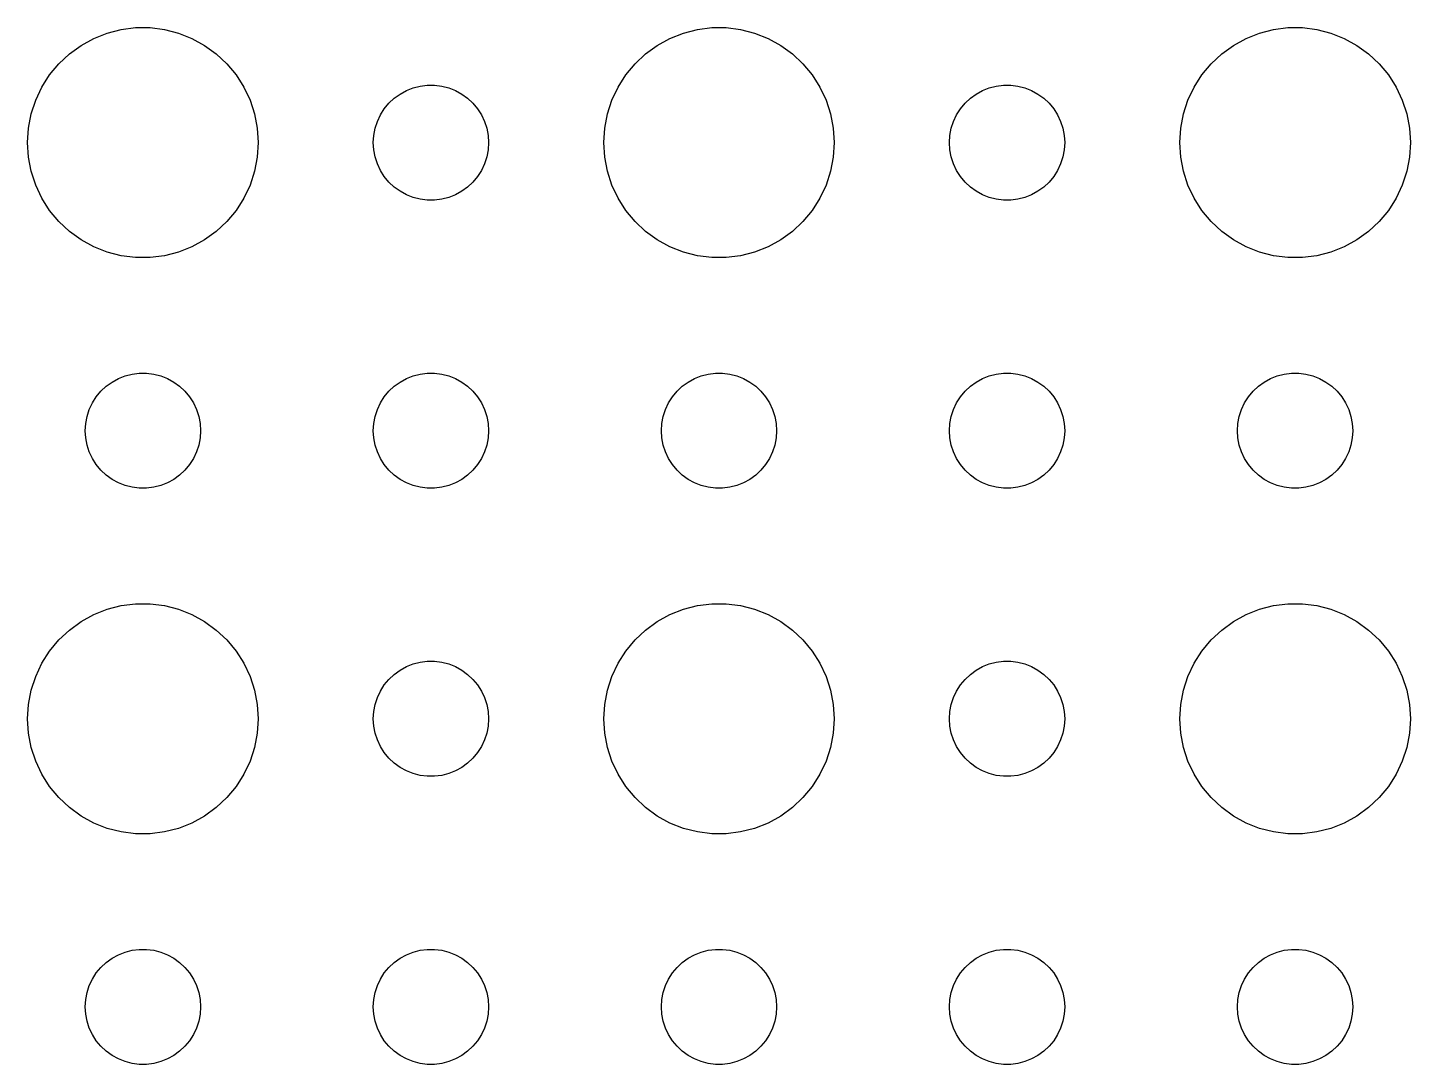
# Model space of a CAD drawing. Header units: metres. Extents: x -142 to 142, y -112 to 112.
# Drawn here: x -3 to 33, y -84 to -57.01 of the extents above; entities that cross this region are included whole.
import ezdxf

# ---------------------------------------------------------------- set-up
doc = ezdxf.new("R2010")
doc.units = ezdxf.units.M

msp = doc.modelspace()

# ---------------------------------------------------------------- linework, layer by layer
for p, q in [((-1.27733, -57.2855), (-0.92705, -57.1468)), ((-0.92705, -57.1468), (-0.56213, -57.0531)), ((-0.56213, -57.0531), (-0.18837, -57.0059)), ((-0.18837, -57.0059), (0.18837, -57.0059)), ((0.18837, -57.0059), (0.56213, -57.0531)), ((0.56213, -57.0531), (0.92705, -57.1468)), ((0.92705, -57.1468), (1.27733, -57.2855)), ((13.7227, -57.2855), (14.0729, -57.1468)), ((14.0729, -57.1468), (14.4379, -57.0531)), ((14.4379, -57.0531), (14.8116, -57.0059)), ((14.8116, -57.0059), (15.1884, -57.0059)), ((15.1884, -57.0059), (15.5621, -57.0531)), ((15.5621, -57.0531), (15.927, -57.1468)), ((15.927, -57.1468), (16.2773, -57.2855)), ((28.7227, -57.2855), (29.0729, -57.1468)), ((29.0729, -57.1468), (29.4379, -57.0531)), ((29.4379, -57.0531), (29.8116, -57.0059)), ((29.8116, -57.0059), (30.1884, -57.0059)), ((30.1884, -57.0059), (30.5621, -57.0531)), ((30.5621, -57.0531), (30.927, -57.1468)), ((30.927, -57.1468), (31.2773, -57.2855)), ((-1.91226, -57.6885), (-1.60747, -57.467)), ((-1.60747, -57.467), (-1.27733, -57.2855)), ((1.27733, -57.2855), (1.60747, -57.467)), ((1.60747, -57.467), (1.91226, -57.6885)), ((13.0877, -57.6885), (13.3925, -57.467)), ((13.3925, -57.467), (13.7227, -57.2855)), ((16.2773, -57.2855), (16.6075, -57.467)), ((16.6075, -57.467), (16.9123, -57.6885)), ((28.0877, -57.6885), (28.3925, -57.467)), ((28.3925, -57.467), (28.7227, -57.2855)), ((31.2773, -57.2855), (31.6075, -57.467)), ((31.6075, -57.467), (31.9123, -57.6885)), ((-2.42705, -58.2366), (-2.1869, -57.9464)), ((-2.1869, -57.9464), (-1.91226, -57.6885)), ((1.91226, -57.6885), (2.1869, -57.9464)), ((2.1869, -57.9464), (2.42705, -58.2366)), ((12.5729, -58.2366), (12.8131, -57.9464)), ((12.8131, -57.9464), (13.0877, -57.6885)), ((16.9123, -57.6885), (17.1869, -57.9464)), ((17.1869, -57.9464), (17.427, -58.2366)), ((27.5729, -58.2366), (27.8131, -57.9464)), ((27.8131, -57.9464), (28.0877, -57.6885)), ((31.9123, -57.6885), (32.1869, -57.9464)), ((32.1869, -57.9464), (32.427, -58.2366)), ((-2.62891, -58.5547), (-2.42705, -58.2366)), ((2.42705, -58.2366), (2.62891, -58.5547)), ((12.3711, -58.5547), (12.5729, -58.2366)), ((17.427, -58.2366), (17.6289, -58.5547)), ((27.3711, -58.5547), (27.5729, -58.2366)), ((32.427, -58.2366), (32.6289, -58.5547)), ((-2.78932, -58.8956), (-2.62891, -58.5547)), ((2.62891, -58.5547), (2.78932, -58.8956)), ((6.69626, -58.7335), (6.86133, -58.6428)), ((6.86133, -58.6428), (7.03647, -58.5734)), ((7.03647, -58.5734), (7.21892, -58.5266)), ((7.21892, -58.5266), (7.40581, -58.503)), ((7.40581, -58.503), (7.59418, -58.503)), ((7.59418, -58.503), (7.78107, -58.5266)), ((7.78107, -58.5266), (7.96352, -58.5734)), ((7.96352, -58.5734), (8.13866, -58.6428)), ((8.13866, -58.6428), (8.30373, -58.7335)), ((12.2107, -58.8956), (12.3711, -58.5547)), ((17.6289, -58.5547), (17.7893, -58.8956)), ((21.6963, -58.7335), (21.8613, -58.6428)), ((21.8613, -58.6428), (22.0365, -58.5734)), ((22.0365, -58.5734), (22.2189, -58.5266)), ((22.2189, -58.5266), (22.4058, -58.503)), ((22.4058, -58.503), (22.5942, -58.503)), ((22.5942, -58.503), (22.7811, -58.5266)), ((22.7811, -58.5266), (22.9635, -58.5734)), ((22.9635, -58.5734), (23.1387, -58.6428)), ((23.1387, -58.6428), (23.3037, -58.7335)), ((27.2107, -58.8956), (27.3711, -58.5547)), ((32.6289, -58.5547), (32.7893, -58.8956)), ((-2.90575, -59.2539), (-2.78932, -58.8956)), ((2.78932, -58.8956), (2.90575, -59.2539)), ((6.28647, -59.1183), (6.40654, -58.9732)), ((6.40654, -58.9732), (6.54385, -58.8442)), ((6.54385, -58.8442), (6.69626, -58.7335)), ((8.30373, -58.7335), (8.45613, -58.8442)), ((8.45613, -58.8442), (8.59344, -58.9732)), ((8.59344, -58.9732), (8.71352, -59.1183)), ((12.0942, -59.2539), (12.2107, -58.8956)), ((17.7893, -58.8956), (17.9057, -59.2539)), ((21.2865, -59.1183), (21.4065, -58.9732)), ((21.4065, -58.9732), (21.5439, -58.8442)), ((21.5439, -58.8442), (21.6963, -58.7335)), ((23.3037, -58.7335), (23.4561, -58.8442)), ((23.4561, -58.8442), (23.5934, -58.9732)), ((23.5934, -58.9732), (23.7135, -59.1183)), ((27.0942, -59.2539), (27.2107, -58.8956)), ((32.7893, -58.8956), (32.9057, -59.2539)), ((-2.97633, -59.624), (-2.90575, -59.2539)), ((2.90575, -59.2539), (2.97633, -59.624)), ((6.10533, -59.4478), (6.18553, -59.2774)), ((6.18553, -59.2774), (6.28647, -59.1183)), ((8.71352, -59.1183), (8.81445, -59.2774)), ((8.81445, -59.2774), (8.89465, -59.4478)), ((12.0237, -59.624), (12.0942, -59.2539)), ((17.9057, -59.2539), (17.9763, -59.624)), ((21.1053, -59.4478), (21.1855, -59.2774)), ((21.1855, -59.2774), (21.2865, -59.1183)), ((23.7135, -59.1183), (23.8145, -59.2774)), ((23.8145, -59.2774), (23.8947, -59.4478)), ((27.0237, -59.624), (27.0942, -59.2539)), ((32.9057, -59.2539), (32.9763, -59.624)), ((-3, -60), (-2.97633, -59.624)), ((2.97633, -59.624), (3, -60)), ((6.01183, -59.812), (6.04712, -59.627)), ((6.04712, -59.627), (6.10533, -59.4478)), ((8.89465, -59.4478), (8.95287, -59.627)), ((8.95287, -59.627), (8.98816, -59.812)), ((12, -60), (12.0237, -59.624)), ((17.9763, -59.624), (18, -60)), ((21.0118, -59.812), (21.0471, -59.627)), ((21.0471, -59.627), (21.1053, -59.4478)), ((23.8947, -59.4478), (23.9529, -59.627)), ((23.9529, -59.627), (23.9882, -59.812)), ((27, -60), (27.0237, -59.624)), ((32.9763, -59.624), (33, -60)), ((-2.97633, -60.376), (-3, -60)), ((3, -60), (2.97633, -60.376)), ((6, -60), (6.01183, -59.812)), ((6.01183, -60.188), (6, -60)), ((8.98816, -59.812), (9, -60)), ((9, -60), (8.98816, -60.188)), ((12.0237, -60.376), (12, -60)), ((18, -60), (17.9763, -60.376)), ((21, -60), (21.0118, -59.812)), ((21.0118, -60.188), (21, -60)), ((23.9882, -59.812), (24, -60)), ((24, -60), (23.9882, -60.188)), ((27.0237, -60.376), (27, -60)), ((33, -60), (32.9763, -60.376)), ((-2.90575, -60.7461), (-2.97633, -60.376)), ((2.97633, -60.376), (2.90575, -60.7461)), ((6.04712, -60.373), (6.01183, -60.188)), ((6.10533, -60.5522), (6.04712, -60.373)), ((8.95287, -60.373), (8.89465, -60.5522)), ((8.98816, -60.188), (8.95287, -60.373)), ((12.0942, -60.7461), (12.0237, -60.376)), ((17.9763, -60.376), (17.9057, -60.7461)), ((21.0471, -60.373), (21.0118, -60.188)), ((21.1053, -60.5522), (21.0471, -60.373)), ((23.9529, -60.373), (23.8947, -60.5522)), ((23.9882, -60.188), (23.9529, -60.373)), ((27.0942, -60.7461), (27.0237, -60.376)), ((32.9763, -60.376), (32.9057, -60.7461)), ((-2.78932, -61.1044), (-2.90575, -60.7461)), ((2.90575, -60.7461), (2.78932, -61.1044)), ((6.18553, -60.7226), (6.10533, -60.5522)), ((6.28647, -60.8817), (6.18553, -60.7226)), ((8.81445, -60.7226), (8.71352, -60.8817)), ((8.89465, -60.5522), (8.81445, -60.7226)), ((12.2107, -61.1044), (12.0942, -60.7461)), ((17.9057, -60.7461), (17.7893, -61.1044)), ((21.1855, -60.7226), (21.1053, -60.5522)), ((21.2865, -60.8817), (21.1855, -60.7226)), ((23.8145, -60.7226), (23.7135, -60.8817)), ((23.8947, -60.5522), (23.8145, -60.7226)), ((27.2107, -61.1044), (27.0942, -60.7461)), ((32.9057, -60.7461), (32.7893, -61.1044)), ((-2.62891, -61.4453), (-2.78932, -61.1044)), ((2.78932, -61.1044), (2.62891, -61.4453)), ((6.40654, -61.0268), (6.28647, -60.8817)), ((6.54385, -61.1558), (6.40654, -61.0268)), ((6.69626, -61.2665), (6.54385, -61.1558)), ((8.45613, -61.1558), (8.30373, -61.2665)), ((8.59344, -61.0268), (8.45613, -61.1558)), ((8.71352, -60.8817), (8.59344, -61.0268)), ((12.3711, -61.4453), (12.2107, -61.1044)), ((17.7893, -61.1044), (17.6289, -61.4453)), ((21.4065, -61.0268), (21.2865, -60.8817)), ((21.5439, -61.1558), (21.4065, -61.0268)), ((21.6963, -61.2665), (21.5439, -61.1558)), ((23.4561, -61.1558), (23.3037, -61.2665)), ((23.5934, -61.0268), (23.4561, -61.1558)), ((23.7135, -60.8817), (23.5934, -61.0268)), ((27.3711, -61.4453), (27.2107, -61.1044)), ((32.7893, -61.1044), (32.6289, -61.4453)), ((-2.42705, -61.7634), (-2.62891, -61.4453)), ((2.62891, -61.4453), (2.42705, -61.7634)), ((6.86133, -61.3572), (6.69626, -61.2665)), ((7.03647, -61.4266), (6.86133, -61.3572)), ((7.21892, -61.4734), (7.03647, -61.4266)), ((7.40581, -61.497), (7.21892, -61.4734)), ((7.59418, -61.497), (7.40581, -61.497)), ((7.78107, -61.4734), (7.59418, -61.497)), ((7.96352, -61.4266), (7.78107, -61.4734)), ((8.13866, -61.3572), (7.96352, -61.4266)), ((8.30373, -61.2665), (8.13866, -61.3572)), ((12.5729, -61.7634), (12.3711, -61.4453)), ((17.6289, -61.4453), (17.427, -61.7634)), ((21.8613, -61.3572), (21.6963, -61.2665)), ((22.0365, -61.4266), (21.8613, -61.3572)), ((22.2189, -61.4734), (22.0365, -61.4266)), ((22.4058, -61.497), (22.2189, -61.4734)), ((22.5942, -61.497), (22.4058, -61.497)), ((22.7811, -61.4734), (22.5942, -61.497)), ((22.9635, -61.4266), (22.7811, -61.4734)), ((23.1387, -61.3572), (22.9635, -61.4266)), ((23.3037, -61.2665), (23.1387, -61.3572)), ((27.5729, -61.7634), (27.3711, -61.4453)), ((32.6289, -61.4453), (32.427, -61.7634)), ((-2.1869, -62.0536), (-2.42705, -61.7634)), ((2.42705, -61.7634), (2.1869, -62.0536)), ((12.8131, -62.0536), (12.5729, -61.7634)), ((17.427, -61.7634), (17.1869, -62.0536)), ((27.8131, -62.0536), (27.5729, -61.7634)), ((32.427, -61.7634), (32.1869, -62.0536)), ((-1.91226, -62.3115), (-2.1869, -62.0536)), ((2.1869, -62.0536), (1.91226, -62.3115)), ((13.0877, -62.3115), (12.8131, -62.0536)), ((17.1869, -62.0536), (16.9123, -62.3115)), ((28.0877, -62.3115), (27.8131, -62.0536)), ((32.1869, -62.0536), (31.9123, -62.3115)), ((-1.60747, -62.533), (-1.91226, -62.3115)), ((-1.27733, -62.7145), (-1.60747, -62.533)), ((1.60747, -62.533), (1.27733, -62.7145)), ((1.91226, -62.3115), (1.60747, -62.533)), ((13.3925, -62.533), (13.0877, -62.3115)), ((13.7227, -62.7145), (13.3925, -62.533)), ((16.6075, -62.533), (16.2773, -62.7145)), ((16.9123, -62.3115), (16.6075, -62.533)), ((28.3925, -62.533), (28.0877, -62.3115)), ((28.7227, -62.7145), (28.3925, -62.533)), ((31.6075, -62.533), (31.2773, -62.7145)), ((31.9123, -62.3115), (31.6075, -62.533)), ((-0.92705, -62.8532), (-1.27733, -62.7145)), ((-0.56213, -62.9469), (-0.92705, -62.8532)), ((-0.18837, -62.9941), (-0.56213, -62.9469)), ((0.18837, -62.9941), (-0.18837, -62.9941)), ((0.56213, -62.9469), (0.18837, -62.9941)), ((0.92705, -62.8532), (0.56213, -62.9469)), ((1.27733, -62.7145), (0.92705, -62.8532)), ((14.0729, -62.8532), (13.7227, -62.7145)), ((14.4379, -62.9469), (14.0729, -62.8532)), ((14.8116, -62.9941), (14.4379, -62.9469)), ((15.1884, -62.9941), (14.8116, -62.9941)), ((15.5621, -62.9469), (15.1884, -62.9941)), ((15.927, -62.8532), (15.5621, -62.9469)), ((16.2773, -62.7145), (15.927, -62.8532)), ((29.0729, -62.8532), (28.7227, -62.7145)), ((29.4379, -62.9469), (29.0729, -62.8532)), ((29.8116, -62.9941), (29.4379, -62.9469)), ((30.1884, -62.9941), (29.8116, -62.9941)), ((30.5621, -62.9469), (30.1884, -62.9941)), ((30.927, -62.8532), (30.5621, -62.9469)), ((31.2773, -62.7145), (30.927, -62.8532)), ((-0.95613, -66.3442), (-0.80373, -66.2335)), ((-0.80373, -66.2335), (-0.63866, -66.1428)), ((-0.63866, -66.1428), (-0.46352, -66.0734)), ((-0.46352, -66.0734), (-0.28107, -66.0266)), ((-0.28107, -66.0266), (-0.09418, -66.003)), ((-0.09418, -66.003), (0.09418, -66.003)), ((0.09418, -66.003), (0.28107, -66.0266)), ((0.28107, -66.0266), (0.46352, -66.0734)), ((0.46352, -66.0734), (0.63866, -66.1428)), ((0.63866, -66.1428), (0.80373, -66.2335)), ((0.80373, -66.2335), (0.95613, -66.3442)), ((6.54385, -66.3442), (6.69626, -66.2335)), ((6.69626, -66.2335), (6.86133, -66.1428)), ((6.86133, -66.1428), (7.03647, -66.0734)), ((7.03647, -66.0734), (7.21892, -66.0266)), ((7.21892, -66.0266), (7.40581, -66.003)), ((7.40581, -66.003), (7.59418, -66.003)), ((7.59418, -66.003), (7.78107, -66.0266)), ((7.78107, -66.0266), (7.96352, -66.0734)), ((7.96352, -66.0734), (8.13866, -66.1428)), ((8.13866, -66.1428), (8.30373, -66.2335)), ((8.30373, -66.2335), (8.45613, -66.3442)), ((14.0439, -66.3442), (14.1963, -66.2335)), ((14.1963, -66.2335), (14.3613, -66.1428)), ((14.3613, -66.1428), (14.5365, -66.0734)), ((14.5365, -66.0734), (14.7189, -66.0266)), ((14.7189, -66.0266), (14.9058, -66.003)), ((14.9058, -66.003), (15.0942, -66.003)), ((15.0942, -66.003), (15.2811, -66.0266)), ((15.2811, -66.0266), (15.4635, -66.0734)), ((15.4635, -66.0734), (15.6387, -66.1428)), ((15.6387, -66.1428), (15.8037, -66.2335)), ((15.8037, -66.2335), (15.9561, -66.3442)), ((21.5439, -66.3442), (21.6963, -66.2335)), ((21.6963, -66.2335), (21.8613, -66.1428)), ((21.8613, -66.1428), (22.0365, -66.0734)), ((22.0365, -66.0734), (22.2189, -66.0266)), ((22.2189, -66.0266), (22.4058, -66.003)), ((22.4058, -66.003), (22.5942, -66.003)), ((22.5942, -66.003), (22.7811, -66.0266)), ((22.7811, -66.0266), (22.9635, -66.0734)), ((22.9635, -66.0734), (23.1387, -66.1428)), ((23.1387, -66.1428), (23.3037, -66.2335)), ((23.3037, -66.2335), (23.4561, -66.3442)), ((29.0439, -66.3442), (29.1963, -66.2335)), ((29.1963, -66.2335), (29.3613, -66.1428)), ((29.3613, -66.1428), (29.5365, -66.0734)), ((29.5365, -66.0734), (29.7189, -66.0266)), ((29.7189, -66.0266), (29.9058, -66.003)), ((29.9058, -66.003), (30.0942, -66.003)), ((30.0942, -66.003), (30.2811, -66.0266)), ((30.2811, -66.0266), (30.4635, -66.0734)), ((30.4635, -66.0734), (30.6387, -66.1428)), ((30.6387, -66.1428), (30.8037, -66.2335)), ((30.8037, -66.2335), (30.9561, -66.3442)), ((-1.21352, -66.6183), (-1.09344, -66.4732)), ((-1.09344, -66.4732), (-0.95613, -66.3442)), ((0.95613, -66.3442), (1.09344, -66.4732)), ((1.09344, -66.4732), (1.21352, -66.6183)), ((6.28647, -66.6183), (6.40654, -66.4732)), ((6.40654, -66.4732), (6.54385, -66.3442)), ((8.45613, -66.3442), (8.59344, -66.4732)), ((8.59344, -66.4732), (8.71352, -66.6183)), ((13.7865, -66.6183), (13.9065, -66.4732)), ((13.9065, -66.4732), (14.0439, -66.3442)), ((15.9561, -66.3442), (16.0934, -66.4732)), ((16.0934, -66.4732), (16.2135, -66.6183)), ((21.2865, -66.6183), (21.4065, -66.4732)), ((21.4065, -66.4732), (21.5439, -66.3442)), ((23.4561, -66.3442), (23.5934, -66.4732)), ((23.5934, -66.4732), (23.7135, -66.6183)), ((28.7865, -66.6183), (28.9065, -66.4732)), ((28.9065, -66.4732), (29.0439, -66.3442)), ((30.9561, -66.3442), (31.0934, -66.4732)), ((31.0934, -66.4732), (31.2135, -66.6183)), ((-1.45287, -67.127), (-1.39465, -66.9478)), ((-1.39465, -66.9478), (-1.31445, -66.7774)), ((-1.31445, -66.7774), (-1.21352, -66.6183)), ((1.21352, -66.6183), (1.31445, -66.7774)), ((1.31445, -66.7774), (1.39465, -66.9478)), ((1.39465, -66.9478), (1.45287, -67.127)), ((6.04712, -67.127), (6.10533, -66.9478)), ((6.10533, -66.9478), (6.18553, -66.7774)), ((6.18553, -66.7774), (6.28647, -66.6183)), ((8.71352, -66.6183), (8.81445, -66.7774)), ((8.81445, -66.7774), (8.89465, -66.9478)), ((8.89465, -66.9478), (8.95287, -67.127)), ((13.5471, -67.127), (13.6053, -66.9478)), ((13.6053, -66.9478), (13.6855, -66.7774)), ((13.6855, -66.7774), (13.7865, -66.6183)), ((16.2135, -66.6183), (16.3145, -66.7774)), ((16.3145, -66.7774), (16.3947, -66.9478)), ((16.3947, -66.9478), (16.4529, -67.127)), ((21.0471, -67.127), (21.1053, -66.9478)), ((21.1053, -66.9478), (21.1855, -66.7774)), ((21.1855, -66.7774), (21.2865, -66.6183)), ((23.7135, -66.6183), (23.8145, -66.7774)), ((23.8145, -66.7774), (23.8947, -66.9478)), ((23.8947, -66.9478), (23.9529, -67.127)), ((28.5471, -67.127), (28.6053, -66.9478)), ((28.6053, -66.9478), (28.6855, -66.7774)), ((28.6855, -66.7774), (28.7865, -66.6183)), ((31.2135, -66.6183), (31.3145, -66.7774)), ((31.3145, -66.7774), (31.3947, -66.9478)), ((31.3947, -66.9478), (31.4529, -67.127)), ((-1.5, -67.5), (-1.48816, -67.312)), ((-1.48816, -67.312), (-1.45287, -67.127)), ((1.45287, -67.127), (1.48816, -67.312)), ((1.48816, -67.312), (1.5, -67.5)), ((6, -67.5), (6.01183, -67.312)), ((6.01183, -67.312), (6.04712, -67.127)), ((8.95287, -67.127), (8.98816, -67.312)), ((8.98816, -67.312), (9, -67.5)), ((13.5, -67.5), (13.5118, -67.312)), ((13.5118, -67.312), (13.5471, -67.127)), ((16.4529, -67.127), (16.4882, -67.312)), ((16.4882, -67.312), (16.5, -67.5)), ((21, -67.5), (21.0118, -67.312)), ((21.0118, -67.312), (21.0471, -67.127)), ((23.9529, -67.127), (23.9882, -67.312)), ((23.9882, -67.312), (24, -67.5)), ((28.5, -67.5), (28.5118, -67.312)), ((28.5118, -67.312), (28.5471, -67.127)), ((31.4529, -67.127), (31.4882, -67.312)), ((31.4882, -67.312), (31.5, -67.5)), ((-1.48816, -67.688), (-1.5, -67.5)), ((1.5, -67.5), (1.48816, -67.688)), ((6.01183, -67.688), (6, -67.5)), ((9, -67.5), (8.98816, -67.688)), ((13.5118, -67.688), (13.5, -67.5)), ((16.5, -67.5), (16.4882, -67.688)), ((21.0118, -67.688), (21, -67.5)), ((24, -67.5), (23.9882, -67.688)), ((28.5118, -67.688), (28.5, -67.5)), ((31.5, -67.5), (31.4882, -67.688)), ((-1.45287, -67.873), (-1.48816, -67.688)), ((-1.39465, -68.0522), (-1.45287, -67.873)), ((1.45287, -67.873), (1.39465, -68.0522)), ((1.48816, -67.688), (1.45287, -67.873)), ((6.04712, -67.873), (6.01183, -67.688)), ((6.10533, -68.0522), (6.04712, -67.873)), ((8.95287, -67.873), (8.89465, -68.0522)), ((8.98816, -67.688), (8.95287, -67.873)), ((13.5471, -67.873), (13.5118, -67.688)), ((13.6053, -68.0522), (13.5471, -67.873)), ((16.4529, -67.873), (16.3947, -68.0522)), ((16.4882, -67.688), (16.4529, -67.873)), ((21.0471, -67.873), (21.0118, -67.688)), ((21.1053, -68.0522), (21.0471, -67.873)), ((23.9529, -67.873), (23.8947, -68.0522)), ((23.9882, -67.688), (23.9529, -67.873)), ((28.5471, -67.873), (28.5118, -67.688)), ((28.6053, -68.0522), (28.5471, -67.873)), ((31.4529, -67.873), (31.3947, -68.0522)), ((31.4882, -67.688), (31.4529, -67.873)), ((-1.31445, -68.2226), (-1.39465, -68.0522)), ((-1.21352, -68.3817), (-1.31445, -68.2226)), ((-1.09344, -68.5268), (-1.21352, -68.3817)), ((1.21352, -68.3817), (1.09344, -68.5268)), ((1.31445, -68.2226), (1.21352, -68.3817)), ((1.39465, -68.0522), (1.31445, -68.2226)), ((6.18553, -68.2226), (6.10533, -68.0522)), ((6.28647, -68.3817), (6.18553, -68.2226)), ((6.40654, -68.5268), (6.28647, -68.3817)), ((8.71352, -68.3817), (8.59344, -68.5268)), ((8.81445, -68.2226), (8.71352, -68.3817)), ((8.89465, -68.0522), (8.81445, -68.2226)), ((13.6855, -68.2226), (13.6053, -68.0522)), ((13.7865, -68.3817), (13.6855, -68.2226)), ((13.9065, -68.5268), (13.7865, -68.3817)), ((16.2135, -68.3817), (16.0934, -68.5268)), ((16.3145, -68.2226), (16.2135, -68.3817)), ((16.3947, -68.0522), (16.3145, -68.2226)), ((21.1855, -68.2226), (21.1053, -68.0522)), ((21.2865, -68.3817), (21.1855, -68.2226)), ((21.4065, -68.5268), (21.2865, -68.3817)), ((23.7135, -68.3817), (23.5934, -68.5268)), ((23.8145, -68.2226), (23.7135, -68.3817)), ((23.8947, -68.0522), (23.8145, -68.2226)), ((28.6855, -68.2226), (28.6053, -68.0522)), ((28.7865, -68.3817), (28.6855, -68.2226)), ((28.9065, -68.5268), (28.7865, -68.3817)), ((31.2135, -68.3817), (31.0934, -68.5268)), ((31.3145, -68.2226), (31.2135, -68.3817)), ((31.3947, -68.0522), (31.3145, -68.2226)), ((-0.95613, -68.6558), (-1.09344, -68.5268)), ((-0.80373, -68.7665), (-0.95613, -68.6558)), ((0.95613, -68.6558), (0.80373, -68.7665)), ((1.09344, -68.5268), (0.95613, -68.6558)), ((6.54385, -68.6558), (6.40654, -68.5268)), ((6.69626, -68.7665), (6.54385, -68.6558)), ((8.45613, -68.6558), (8.30373, -68.7665)), ((8.59344, -68.5268), (8.45613, -68.6558)), ((14.0439, -68.6558), (13.9065, -68.5268)), ((14.1963, -68.7665), (14.0439, -68.6558)), ((15.9561, -68.6558), (15.8037, -68.7665)), ((16.0934, -68.5268), (15.9561, -68.6558)), ((21.5439, -68.6558), (21.4065, -68.5268)), ((21.6963, -68.7665), (21.5439, -68.6558)), ((23.4561, -68.6558), (23.3037, -68.7665)), ((23.5934, -68.5268), (23.4561, -68.6558)), ((29.0439, -68.6558), (28.9065, -68.5268)), ((29.1963, -68.7665), (29.0439, -68.6558)), ((30.9561, -68.6558), (30.8037, -68.7665)), ((31.0934, -68.5268), (30.9561, -68.6558)), ((-0.63866, -68.8572), (-0.80373, -68.7665)), ((-0.46352, -68.9266), (-0.63866, -68.8572)), ((-0.28107, -68.9734), (-0.46352, -68.9266)), ((-0.09418, -68.997), (-0.28107, -68.9734)), ((0.09418, -68.997), (-0.09418, -68.997)), ((0.28107, -68.9734), (0.09418, -68.997)), ((0.46352, -68.9266), (0.28107, -68.9734)), ((0.63866, -68.8572), (0.46352, -68.9266)), ((0.80373, -68.7665), (0.63866, -68.8572)), ((6.86133, -68.8572), (6.69626, -68.7665)), ((7.03647, -68.9266), (6.86133, -68.8572)), ((7.21892, -68.9734), (7.03647, -68.9266)), ((7.40581, -68.997), (7.21892, -68.9734)), ((7.59418, -68.997), (7.40581, -68.997)), ((7.78107, -68.9734), (7.59418, -68.997)), ((7.96352, -68.9266), (7.78107, -68.9734)), ((8.13866, -68.8572), (7.96352, -68.9266)), ((8.30373, -68.7665), (8.13866, -68.8572)), ((14.3613, -68.8572), (14.1963, -68.7665)), ((14.5365, -68.9266), (14.3613, -68.8572)), ((14.7189, -68.9734), (14.5365, -68.9266)), ((14.9058, -68.997), (14.7189, -68.9734)), ((15.0942, -68.997), (14.9058, -68.997)), ((15.2811, -68.9734), (15.0942, -68.997)), ((15.4635, -68.9266), (15.2811, -68.9734)), ((15.6387, -68.8572), (15.4635, -68.9266)), ((15.8037, -68.7665), (15.6387, -68.8572)), ((21.8613, -68.8572), (21.6963, -68.7665)), ((22.0365, -68.9266), (21.8613, -68.8572)), ((22.2189, -68.9734), (22.0365, -68.9266)), ((22.4058, -68.997), (22.2189, -68.9734)), ((22.5942, -68.997), (22.4058, -68.997)), ((22.7811, -68.9734), (22.5942, -68.997)), ((22.9635, -68.9266), (22.7811, -68.9734)), ((23.1387, -68.8572), (22.9635, -68.9266)), ((23.3037, -68.7665), (23.1387, -68.8572)), ((29.3613, -68.8572), (29.1963, -68.7665)), ((29.5365, -68.9266), (29.3613, -68.8572)), ((29.7189, -68.9734), (29.5365, -68.9266)), ((29.9058, -68.997), (29.7189, -68.9734)), ((30.0942, -68.997), (29.9058, -68.997)), ((30.2811, -68.9734), (30.0942, -68.997)), ((30.4635, -68.9266), (30.2811, -68.9734)), ((30.6387, -68.8572), (30.4635, -68.9266)), ((30.8037, -68.7665), (30.6387, -68.8572)), ((-1.60747, -72.467), (-1.27733, -72.2855)), ((-1.27733, -72.2855), (-0.92705, -72.1468)), ((-0.92705, -72.1468), (-0.56213, -72.0531)), ((-0.56213, -72.0531), (-0.18837, -72.0059)), ((-0.18837, -72.0059), (0.18837, -72.0059)), ((0.18837, -72.0059), (0.56213, -72.0531)), ((0.56213, -72.0531), (0.92705, -72.1468)), ((0.92705, -72.1468), (1.27733, -72.2855)), ((1.27733, -72.2855), (1.60747, -72.467)), ((13.3925, -72.467), (13.7227, -72.2855)), ((13.7227, -72.2855), (14.0729, -72.1468)), ((14.0729, -72.1468), (14.4379, -72.0531)), ((14.4379, -72.0531), (14.8116, -72.0059)), ((14.8116, -72.0059), (15.1884, -72.0059)), ((15.1884, -72.0059), (15.5621, -72.0531)), ((15.5621, -72.0531), (15.927, -72.1468)), ((15.927, -72.1468), (16.2773, -72.2855)), ((16.2773, -72.2855), (16.6075, -72.467)), ((28.3925, -72.467), (28.7227, -72.2855)), ((28.7227, -72.2855), (29.0729, -72.1468)), ((29.0729, -72.1468), (29.4379, -72.0531)), ((29.4379, -72.0531), (29.8116, -72.0059)), ((29.8116, -72.0059), (30.1884, -72.0059)), ((30.1884, -72.0059), (30.5621, -72.0531)), ((30.5621, -72.0531), (30.927, -72.1468)), ((30.927, -72.1468), (31.2773, -72.2855)), ((31.2773, -72.2855), (31.6075, -72.467)), ((-2.1869, -72.9464), (-1.91226, -72.6885)), ((-1.91226, -72.6885), (-1.60747, -72.467)), ((1.60747, -72.467), (1.91226, -72.6885)), ((1.91226, -72.6885), (2.1869, -72.9464)), ((12.8131, -72.9464), (13.0877, -72.6885)), ((13.0877, -72.6885), (13.3925, -72.467)), ((16.6075, -72.467), (16.9123, -72.6885)), ((16.9123, -72.6885), (17.1869, -72.9464)), ((27.8131, -72.9464), (28.0877, -72.6885)), ((28.0877, -72.6885), (28.3925, -72.467)), ((31.6075, -72.467), (31.9123, -72.6885)), ((31.9123, -72.6885), (32.1869, -72.9464)), ((-2.42705, -73.2366), (-2.1869, -72.9464)), ((2.1869, -72.9464), (2.42705, -73.2366)), ((12.5729, -73.2366), (12.8131, -72.9464)), ((17.1869, -72.9464), (17.427, -73.2366)), ((27.5729, -73.2366), (27.8131, -72.9464)), ((32.1869, -72.9464), (32.427, -73.2366)), ((-2.62891, -73.5547), (-2.42705, -73.2366)), ((2.42705, -73.2366), (2.62891, -73.5547)), ((12.3711, -73.5547), (12.5729, -73.2366)), ((17.427, -73.2366), (17.6289, -73.5547)), ((27.3711, -73.5547), (27.5729, -73.2366)), ((32.427, -73.2366), (32.6289, -73.5547)), ((-2.78932, -73.8956), (-2.62891, -73.5547)), ((2.62891, -73.5547), (2.78932, -73.8956)), ((6.54385, -73.8442), (6.69626, -73.7335)), ((6.69626, -73.7335), (6.86133, -73.6428)), ((6.86133, -73.6428), (7.03647, -73.5734)), ((7.03647, -73.5734), (7.21892, -73.5266)), ((7.21892, -73.5266), (7.40581, -73.503)), ((7.40581, -73.503), (7.59418, -73.503)), ((7.59418, -73.503), (7.78107, -73.5266)), ((7.78107, -73.5266), (7.96352, -73.5734)), ((7.96352, -73.5734), (8.13866, -73.6428)), ((8.13866, -73.6428), (8.30373, -73.7335)), ((8.30373, -73.7335), (8.45613, -73.8442)), ((12.2107, -73.8956), (12.3711, -73.5547)), ((17.6289, -73.5547), (17.7893, -73.8956)), ((21.5439, -73.8442), (21.6963, -73.7335)), ((21.6963, -73.7335), (21.8613, -73.6428)), ((21.8613, -73.6428), (22.0365, -73.5734)), ((22.0365, -73.5734), (22.2189, -73.5266)), ((22.2189, -73.5266), (22.4058, -73.503)), ((22.4058, -73.503), (22.5942, -73.503)), ((22.5942, -73.503), (22.7811, -73.5266)), ((22.7811, -73.5266), (22.9635, -73.5734)), ((22.9635, -73.5734), (23.1387, -73.6428)), ((23.1387, -73.6428), (23.3037, -73.7335)), ((23.3037, -73.7335), (23.4561, -73.8442)), ((27.2107, -73.8956), (27.3711, -73.5547)), ((32.6289, -73.5547), (32.7893, -73.8956)), ((-2.90575, -74.2539), (-2.78932, -73.8956)), ((2.78932, -73.8956), (2.90575, -74.2539)), ((6.18553, -74.2774), (6.28647, -74.1183)), ((6.28647, -74.1183), (6.40654, -73.9732)), ((6.40654, -73.9732), (6.54385, -73.8442)), ((8.45613, -73.8442), (8.59344, -73.9732)), ((8.59344, -73.9732), (8.71352, -74.1183)), ((8.71352, -74.1183), (8.81445, -74.2774)), ((12.0942, -74.2539), (12.2107, -73.8956)), ((17.7893, -73.8956), (17.9057, -74.2539)), ((21.1855, -74.2774), (21.2865, -74.1183)), ((21.2865, -74.1183), (21.4065, -73.9732)), ((21.4065, -73.9732), (21.5439, -73.8442)), ((23.4561, -73.8442), (23.5934, -73.9732)), ((23.5934, -73.9732), (23.7135, -74.1183)), ((23.7135, -74.1183), (23.8145, -74.2774)), ((27.0942, -74.2539), (27.2107, -73.8956)), ((32.7893, -73.8956), (32.9057, -74.2539)), ((-2.97633, -74.624), (-2.90575, -74.2539)), ((2.90575, -74.2539), (2.97633, -74.624)), ((6.04712, -74.627), (6.10533, -74.4478)), ((6.10533, -74.4478), (6.18553, -74.2774)), ((8.81445, -74.2774), (8.89465, -74.4478)), ((8.89465, -74.4478), (8.95287, -74.627)), ((12.0237, -74.624), (12.0942, -74.2539)), ((17.9057, -74.2539), (17.9763, -74.624)), ((21.0471, -74.627), (21.1053, -74.4478)), ((21.1053, -74.4478), (21.1855, -74.2774)), ((23.8145, -74.2774), (23.8947, -74.4478)), ((23.8947, -74.4478), (23.9529, -74.627)), ((27.0237, -74.624), (27.0942, -74.2539)), ((32.9057, -74.2539), (32.9763, -74.624)), ((-3, -75), (-2.97633, -74.624)), ((2.97633, -74.624), (3, -75)), ((6, -75), (6.01183, -74.812)), ((6.01183, -74.812), (6.04712, -74.627)), ((8.95287, -74.627), (8.98816, -74.812)), ((8.98816, -74.812), (9, -75)), ((12, -75), (12.0237, -74.624)), ((17.9763, -74.624), (18, -75)), ((21, -75), (21.0118, -74.812)), ((21.0118, -74.812), (21.0471, -74.627)), ((23.9529, -74.627), (23.9882, -74.812)), ((23.9882, -74.812), (24, -75)), ((27, -75), (27.0237, -74.624)), ((32.9763, -74.624), (33, -75)), ((-2.97633, -75.376), (-3, -75)), ((3, -75), (2.97633, -75.376)), ((6.01183, -75.188), (6, -75)), ((6.04712, -75.373), (6.01183, -75.188)), ((8.98816, -75.188), (8.95287, -75.373)), ((9, -75), (8.98816, -75.188)), ((12.0237, -75.376), (12, -75)), ((18, -75), (17.9763, -75.376)), ((21.0118, -75.188), (21, -75)), ((21.0471, -75.373), (21.0118, -75.188)), ((23.9882, -75.188), (23.9529, -75.373)), ((24, -75), (23.9882, -75.188)), ((27.0237, -75.376), (27, -75)), ((33, -75), (32.9763, -75.376)), ((-2.90575, -75.7461), (-2.97633, -75.376)), ((2.97633, -75.376), (2.90575, -75.7461)), ((6.10533, -75.5522), (6.04712, -75.373)), ((6.18553, -75.7226), (6.10533, -75.5522)), ((8.89465, -75.5522), (8.81445, -75.7226)), ((8.95287, -75.373), (8.89465, -75.5522)), ((12.0942, -75.7461), (12.0237, -75.376)), ((17.9763, -75.376), (17.9057, -75.7461)), ((21.1053, -75.5522), (21.0471, -75.373)), ((21.1855, -75.7226), (21.1053, -75.5522)), ((23.8947, -75.5522), (23.8145, -75.7226)), ((23.9529, -75.373), (23.8947, -75.5522)), ((27.0942, -75.7461), (27.0237, -75.376)), ((32.9763, -75.376), (32.9057, -75.7461)), ((-2.78932, -76.1044), (-2.90575, -75.7461)), ((2.90575, -75.7461), (2.78932, -76.1044)), ((6.28647, -75.8817), (6.18553, -75.7226)), ((6.40654, -76.0268), (6.28647, -75.8817)), ((8.71352, -75.8817), (8.59344, -76.0268)), ((8.81445, -75.7226), (8.71352, -75.8817)), ((12.2107, -76.1044), (12.0942, -75.7461)), ((17.9057, -75.7461), (17.7893, -76.1044)), ((21.2865, -75.8817), (21.1855, -75.7226)), ((21.4065, -76.0268), (21.2865, -75.8817)), ((23.7135, -75.8817), (23.5934, -76.0268)), ((23.8145, -75.7226), (23.7135, -75.8817)), ((27.2107, -76.1044), (27.0942, -75.7461)), ((32.9057, -75.7461), (32.7893, -76.1044)), ((-2.62891, -76.4453), (-2.78932, -76.1044)), ((2.78932, -76.1044), (2.62891, -76.4453)), ((6.54385, -76.1558), (6.40654, -76.0268)), ((6.69626, -76.2665), (6.54385, -76.1558)), ((6.86133, -76.3572), (6.69626, -76.2665)), ((8.30373, -76.2665), (8.13866, -76.3572)), ((8.45613, -76.1558), (8.30373, -76.2665)), ((8.59344, -76.0268), (8.45613, -76.1558)), ((12.3711, -76.4453), (12.2107, -76.1044)), ((17.7893, -76.1044), (17.6289, -76.4453)), ((21.5439, -76.1558), (21.4065, -76.0268)), ((21.6963, -76.2665), (21.5439, -76.1558)), ((21.8613, -76.3572), (21.6963, -76.2665)), ((23.3037, -76.2665), (23.1387, -76.3572)), ((23.4561, -76.1558), (23.3037, -76.2665)), ((23.5934, -76.0268), (23.4561, -76.1558)), ((27.3711, -76.4453), (27.2107, -76.1044)), ((32.7893, -76.1044), (32.6289, -76.4453)), ((-2.42705, -76.7634), (-2.62891, -76.4453)), ((2.62891, -76.4453), (2.42705, -76.7634)), ((7.03647, -76.4266), (6.86133, -76.3572)), ((7.21892, -76.4734), (7.03647, -76.4266)), ((7.40581, -76.497), (7.21892, -76.4734)), ((7.59418, -76.497), (7.40581, -76.497)), ((7.78107, -76.4734), (7.59418, -76.497)), ((7.96352, -76.4266), (7.78107, -76.4734)), ((8.13866, -76.3572), (7.96352, -76.4266)), ((12.5729, -76.7634), (12.3711, -76.4453)), ((17.6289, -76.4453), (17.427, -76.7634)), ((22.0365, -76.4266), (21.8613, -76.3572)), ((22.2189, -76.4734), (22.0365, -76.4266)), ((22.4058, -76.497), (22.2189, -76.4734)), ((22.5942, -76.497), (22.4058, -76.497)), ((22.7811, -76.4734), (22.5942, -76.497)), ((22.9635, -76.4266), (22.7811, -76.4734)), ((23.1387, -76.3572), (22.9635, -76.4266)), ((27.5729, -76.7634), (27.3711, -76.4453)), ((32.6289, -76.4453), (32.427, -76.7634)), ((-2.1869, -77.0536), (-2.42705, -76.7634)), ((2.42705, -76.7634), (2.1869, -77.0536)), ((12.8131, -77.0536), (12.5729, -76.7634)), ((17.427, -76.7634), (17.1869, -77.0536)), ((27.8131, -77.0536), (27.5729, -76.7634)), ((32.427, -76.7634), (32.1869, -77.0536)), ((-1.91226, -77.3115), (-2.1869, -77.0536)), ((-1.60747, -77.533), (-1.91226, -77.3115)), ((1.91226, -77.3115), (1.60747, -77.533)), ((2.1869, -77.0536), (1.91226, -77.3115)), ((13.0877, -77.3115), (12.8131, -77.0536)), ((13.3925, -77.533), (13.0877, -77.3115)), ((16.9123, -77.3115), (16.6075, -77.533)), ((17.1869, -77.0536), (16.9123, -77.3115)), ((28.0877, -77.3115), (27.8131, -77.0536)), ((28.3925, -77.533), (28.0877, -77.3115)), ((31.9123, -77.3115), (31.6075, -77.533)), ((32.1869, -77.0536), (31.9123, -77.3115)), ((-1.27733, -77.7145), (-1.60747, -77.533)), ((-0.92705, -77.8532), (-1.27733, -77.7145)), ((1.27733, -77.7145), (0.92705, -77.8532)), ((1.60747, -77.533), (1.27733, -77.7145)), ((13.7227, -77.7145), (13.3925, -77.533)), ((14.0729, -77.8532), (13.7227, -77.7145)), ((16.2773, -77.7145), (15.927, -77.8532)), ((16.6075, -77.533), (16.2773, -77.7145)), ((28.7227, -77.7145), (28.3925, -77.533)), ((29.0729, -77.8532), (28.7227, -77.7145)), ((31.2773, -77.7145), (30.927, -77.8532)), ((31.6075, -77.533), (31.2773, -77.7145)), ((-0.56213, -77.9469), (-0.92705, -77.8532)), ((-0.18837, -77.9941), (-0.56213, -77.9469)), ((0.18837, -77.9941), (-0.18837, -77.9941)), ((0.56213, -77.9469), (0.18837, -77.9941)), ((0.92705, -77.8532), (0.56213, -77.9469)), ((14.4379, -77.9469), (14.0729, -77.8532)), ((14.8116, -77.9941), (14.4379, -77.9469)), ((15.1884, -77.9941), (14.8116, -77.9941)), ((15.5621, -77.9469), (15.1884, -77.9941)), ((15.927, -77.8532), (15.5621, -77.9469)), ((29.4379, -77.9469), (29.0729, -77.8532)), ((29.8116, -77.9941), (29.4379, -77.9469)), ((30.1884, -77.9941), (29.8116, -77.9941)), ((30.5621, -77.9469), (30.1884, -77.9941)), ((30.927, -77.8532), (30.5621, -77.9469)), ((-1.09344, -81.4732), (-0.95613, -81.3442)), ((-0.95613, -81.3442), (-0.80373, -81.2335)), ((-0.80373, -81.2335), (-0.63866, -81.1428)), ((-0.63866, -81.1428), (-0.46352, -81.0734)), ((-0.46352, -81.0734), (-0.28107, -81.0266)), ((-0.28107, -81.0266), (-0.09418, -81.003)), ((-0.09418, -81.003), (0.09418, -81.003)), ((0.09418, -81.003), (0.28107, -81.0266)), ((0.28107, -81.0266), (0.46352, -81.0734)), ((0.46352, -81.0734), (0.63866, -81.1428)), ((0.63866, -81.1428), (0.80373, -81.2335)), ((0.80373, -81.2335), (0.95613, -81.3442)), ((0.95613, -81.3442), (1.09344, -81.4732)), ((6.40654, -81.4732), (6.54385, -81.3442)), ((6.54385, -81.3442), (6.69626, -81.2335)), ((6.69626, -81.2335), (6.86133, -81.1428)), ((6.86133, -81.1428), (7.03647, -81.0734)), ((7.03647, -81.0734), (7.21892, -81.0266)), ((7.21892, -81.0266), (7.40581, -81.003)), ((7.40581, -81.003), (7.59418, -81.003)), ((7.59418, -81.003), (7.78107, -81.0266)), ((7.78107, -81.0266), (7.96352, -81.0734)), ((7.96352, -81.0734), (8.13866, -81.1428)), ((8.13866, -81.1428), (8.30373, -81.2335)), ((8.30373, -81.2335), (8.45613, -81.3442)), ((8.45613, -81.3442), (8.59344, -81.4732)), ((13.9065, -81.4732), (14.0439, -81.3442)), ((14.0439, -81.3442), (14.1963, -81.2335)), ((14.1963, -81.2335), (14.3613, -81.1428)), ((14.3613, -81.1428), (14.5365, -81.0734)), ((14.5365, -81.0734), (14.7189, -81.0266)), ((14.7189, -81.0266), (14.9058, -81.003)), ((14.9058, -81.003), (15.0942, -81.003)), ((15.0942, -81.003), (15.2811, -81.0266)), ((15.2811, -81.0266), (15.4635, -81.0734)), ((15.4635, -81.0734), (15.6387, -81.1428)), ((15.6387, -81.1428), (15.8037, -81.2335)), ((15.8037, -81.2335), (15.9561, -81.3442)), ((15.9561, -81.3442), (16.0934, -81.4732)), ((21.4065, -81.4732), (21.5439, -81.3442)), ((21.5439, -81.3442), (21.6963, -81.2335)), ((21.6963, -81.2335), (21.8613, -81.1428)), ((21.8613, -81.1428), (22.0365, -81.0734)), ((22.0365, -81.0734), (22.2189, -81.0266)), ((22.2189, -81.0266), (22.4058, -81.003)), ((22.4058, -81.003), (22.5942, -81.003)), ((22.5942, -81.003), (22.7811, -81.0266)), ((22.7811, -81.0266), (22.9635, -81.0734)), ((22.9635, -81.0734), (23.1387, -81.1428)), ((23.1387, -81.1428), (23.3037, -81.2335)), ((23.3037, -81.2335), (23.4561, -81.3442)), ((23.4561, -81.3442), (23.5934, -81.4732)), ((28.9065, -81.4732), (29.0439, -81.3442)), ((29.0439, -81.3442), (29.1963, -81.2335)), ((29.1963, -81.2335), (29.3613, -81.1428)), ((29.3613, -81.1428), (29.5365, -81.0734)), ((29.5365, -81.0734), (29.7189, -81.0266)), ((29.7189, -81.0266), (29.9058, -81.003)), ((29.9058, -81.003), (30.0942, -81.003)), ((30.0942, -81.003), (30.2811, -81.0266)), ((30.2811, -81.0266), (30.4635, -81.0734)), ((30.4635, -81.0734), (30.6387, -81.1428)), ((30.6387, -81.1428), (30.8037, -81.2335)), ((30.8037, -81.2335), (30.9561, -81.3442)), ((30.9561, -81.3442), (31.0934, -81.4732)), ((-1.31445, -81.7774), (-1.21352, -81.6183)), ((-1.21352, -81.6183), (-1.09344, -81.4732)), ((1.09344, -81.4732), (1.21352, -81.6183)), ((1.21352, -81.6183), (1.31445, -81.7774)), ((6.18553, -81.7774), (6.28647, -81.6183)), ((6.28647, -81.6183), (6.40654, -81.4732)), ((8.59344, -81.4732), (8.71352, -81.6183)), ((8.71352, -81.6183), (8.81445, -81.7774)), ((13.6855, -81.7774), (13.7865, -81.6183)), ((13.7865, -81.6183), (13.9065, -81.4732)), ((16.0934, -81.4732), (16.2135, -81.6183)), ((16.2135, -81.6183), (16.3145, -81.7774)), ((21.1855, -81.7774), (21.2865, -81.6183)), ((21.2865, -81.6183), (21.4065, -81.4732)), ((23.5934, -81.4732), (23.7135, -81.6183)), ((23.7135, -81.6183), (23.8145, -81.7774)), ((28.6855, -81.7774), (28.7865, -81.6183)), ((28.7865, -81.6183), (28.9065, -81.4732)), ((31.0934, -81.4732), (31.2135, -81.6183)), ((31.2135, -81.6183), (31.3145, -81.7774)), ((-1.45287, -82.127), (-1.39465, -81.9478)), ((-1.39465, -81.9478), (-1.31445, -81.7774)), ((1.31445, -81.7774), (1.39465, -81.9478)), ((1.39465, -81.9478), (1.45287, -82.127)), ((6.04712, -82.127), (6.10533, -81.9478)), ((6.10533, -81.9478), (6.18553, -81.7774)), ((8.81445, -81.7774), (8.89465, -81.9478)), ((8.89465, -81.9478), (8.95287, -82.127)), ((13.5471, -82.127), (13.6053, -81.9478)), ((13.6053, -81.9478), (13.6855, -81.7774)), ((16.3145, -81.7774), (16.3947, -81.9478)), ((16.3947, -81.9478), (16.4529, -82.127)), ((21.0471, -82.127), (21.1053, -81.9478)), ((21.1053, -81.9478), (21.1855, -81.7774)), ((23.8145, -81.7774), (23.8947, -81.9478)), ((23.8947, -81.9478), (23.9529, -82.127)), ((28.5471, -82.127), (28.6053, -81.9478)), ((28.6053, -81.9478), (28.6855, -81.7774)), ((31.3145, -81.7774), (31.3947, -81.9478)), ((31.3947, -81.9478), (31.4529, -82.127)), ((-1.5, -82.5), (-1.48816, -82.312)), ((-1.48816, -82.312), (-1.45287, -82.127)), ((1.45287, -82.127), (1.48816, -82.312)), ((1.48816, -82.312), (1.5, -82.5)), ((6, -82.5), (6.01183, -82.312)), ((6.01183, -82.312), (6.04712, -82.127)), ((8.95287, -82.127), (8.98816, -82.312)), ((8.98816, -82.312), (9, -82.5)), ((13.5, -82.5), (13.5118, -82.312)), ((13.5118, -82.312), (13.5471, -82.127)), ((16.4529, -82.127), (16.4882, -82.312)), ((16.4882, -82.312), (16.5, -82.5)), ((21, -82.5), (21.0118, -82.312)), ((21.0118, -82.312), (21.0471, -82.127)), ((23.9529, -82.127), (23.9882, -82.312)), ((23.9882, -82.312), (24, -82.5)), ((28.5, -82.5), (28.5118, -82.312)), ((28.5118, -82.312), (28.5471, -82.127)), ((31.4529, -82.127), (31.4882, -82.312)), ((31.4882, -82.312), (31.5, -82.5)), ((-1.48816, -82.688), (-1.5, -82.5)), ((-1.45287, -82.873), (-1.48816, -82.688)), ((1.48816, -82.688), (1.45287, -82.873)), ((1.5, -82.5), (1.48816, -82.688)), ((6.01183, -82.688), (6, -82.5)), ((6.04712, -82.873), (6.01183, -82.688)), ((8.98816, -82.688), (8.95287, -82.873)), ((9, -82.5), (8.98816, -82.688)), ((13.5118, -82.688), (13.5, -82.5)), ((13.5471, -82.873), (13.5118, -82.688)), ((16.4882, -82.688), (16.4529, -82.873)), ((16.5, -82.5), (16.4882, -82.688)), ((21.0118, -82.688), (21, -82.5)), ((21.0471, -82.873), (21.0118, -82.688)), ((23.9882, -82.688), (23.9529, -82.873)), ((24, -82.5), (23.9882, -82.688)), ((28.5118, -82.688), (28.5, -82.5)), ((28.5471, -82.873), (28.5118, -82.688)), ((31.4882, -82.688), (31.4529, -82.873)), ((31.5, -82.5), (31.4882, -82.688)), ((-1.39465, -83.0522), (-1.45287, -82.873)), ((-1.31445, -83.2226), (-1.39465, -83.0522)), ((1.39465, -83.0522), (1.31445, -83.2226)), ((1.45287, -82.873), (1.39465, -83.0522)), ((6.10533, -83.0522), (6.04712, -82.873)), ((6.18553, -83.2226), (6.10533, -83.0522)), ((8.89465, -83.0522), (8.81445, -83.2226)), ((8.95287, -82.873), (8.89465, -83.0522)), ((13.6053, -83.0522), (13.5471, -82.873)), ((13.6855, -83.2226), (13.6053, -83.0522)), ((16.3947, -83.0522), (16.3145, -83.2226)), ((16.4529, -82.873), (16.3947, -83.0522)), ((21.1053, -83.0522), (21.0471, -82.873)), ((21.1855, -83.2226), (21.1053, -83.0522)), ((23.8947, -83.0522), (23.8145, -83.2226)), ((23.9529, -82.873), (23.8947, -83.0522)), ((28.6053, -83.0522), (28.5471, -82.873)), ((28.6855, -83.2226), (28.6053, -83.0522)), ((31.3947, -83.0522), (31.3145, -83.2226)), ((31.4529, -82.873), (31.3947, -83.0522)), ((-1.21352, -83.3817), (-1.31445, -83.2226)), ((-1.09344, -83.5268), (-1.21352, -83.3817)), ((1.21352, -83.3817), (1.09344, -83.5268)), ((1.31445, -83.2226), (1.21352, -83.3817)), ((6.28647, -83.3817), (6.18553, -83.2226)), ((6.40654, -83.5268), (6.28647, -83.3817)), ((8.71352, -83.3817), (8.59344, -83.5268)), ((8.81445, -83.2226), (8.71352, -83.3817)), ((13.7865, -83.3817), (13.6855, -83.2226)), ((13.9065, -83.5268), (13.7865, -83.3817)), ((16.2135, -83.3817), (16.0934, -83.5268)), ((16.3145, -83.2226), (16.2135, -83.3817)), ((21.2865, -83.3817), (21.1855, -83.2226)), ((21.4065, -83.5268), (21.2865, -83.3817)), ((23.7135, -83.3817), (23.5934, -83.5268)), ((23.8145, -83.2226), (23.7135, -83.3817)), ((28.7865, -83.3817), (28.6855, -83.2226)), ((28.9065, -83.5268), (28.7865, -83.3817)), ((31.2135, -83.3817), (31.0934, -83.5268)), ((31.3145, -83.2226), (31.2135, -83.3817)), ((-0.95613, -83.6558), (-1.09344, -83.5268)), ((-0.80373, -83.7665), (-0.95613, -83.6558)), ((-0.63866, -83.8572), (-0.80373, -83.7665)), ((-0.46352, -83.9266), (-0.63866, -83.8572)), ((0.63866, -83.8572), (0.46352, -83.9266)), ((0.80373, -83.7665), (0.63866, -83.8572)), ((0.95613, -83.6558), (0.80373, -83.7665)), ((1.09344, -83.5268), (0.95613, -83.6558)), ((6.54385, -83.6558), (6.40654, -83.5268)), ((6.69626, -83.7665), (6.54385, -83.6558)), ((6.86133, -83.8572), (6.69626, -83.7665)), ((7.03647, -83.9266), (6.86133, -83.8572)), ((8.13866, -83.8572), (7.96352, -83.9266)), ((8.30373, -83.7665), (8.13866, -83.8572)), ((8.45613, -83.6558), (8.30373, -83.7665)), ((8.59344, -83.5268), (8.45613, -83.6558)), ((14.0439, -83.6558), (13.9065, -83.5268)), ((14.1963, -83.7665), (14.0439, -83.6558)), ((14.3613, -83.8572), (14.1963, -83.7665)), ((14.5365, -83.9266), (14.3613, -83.8572)), ((15.6387, -83.8572), (15.4635, -83.9266)), ((15.8037, -83.7665), (15.6387, -83.8572)), ((15.9561, -83.6558), (15.8037, -83.7665)), ((16.0934, -83.5268), (15.9561, -83.6558)), ((21.5439, -83.6558), (21.4065, -83.5268)), ((21.6963, -83.7665), (21.5439, -83.6558)), ((21.8613, -83.8572), (21.6963, -83.7665)), ((22.0365, -83.9266), (21.8613, -83.8572)), ((23.1387, -83.8572), (22.9635, -83.9266)), ((23.3037, -83.7665), (23.1387, -83.8572)), ((23.4561, -83.6558), (23.3037, -83.7665)), ((23.5934, -83.5268), (23.4561, -83.6558)), ((29.0439, -83.6558), (28.9065, -83.5268)), ((29.1963, -83.7665), (29.0439, -83.6558)), ((29.3613, -83.8572), (29.1963, -83.7665)), ((29.5365, -83.9266), (29.3613, -83.8572)), ((30.6387, -83.8572), (30.4635, -83.9266)), ((30.8037, -83.7665), (30.6387, -83.8572)), ((30.9561, -83.6558), (30.8037, -83.7665)), ((31.0934, -83.5268), (30.9561, -83.6558)), ((-0.28107, -83.9734), (-0.46352, -83.9266)), ((-0.09418, -83.997), (-0.28107, -83.9734)), ((0.09418, -83.997), (-0.09418, -83.997)), ((0.28107, -83.9734), (0.09418, -83.997)), ((0.46352, -83.9266), (0.28107, -83.9734)), ((7.21892, -83.9734), (7.03647, -83.9266)), ((7.40581, -83.997), (7.21892, -83.9734)), ((7.59418, -83.997), (7.40581, -83.997)), ((7.78107, -83.9734), (7.59418, -83.997)), ((7.96352, -83.9266), (7.78107, -83.9734)), ((14.7189, -83.9734), (14.5365, -83.9266)), ((14.9058, -83.997), (14.7189, -83.9734)), ((15.0942, -83.997), (14.9058, -83.997)), ((15.2811, -83.9734), (15.0942, -83.997)), ((15.4635, -83.9266), (15.2811, -83.9734)), ((22.2189, -83.9734), (22.0365, -83.9266)), ((22.4058, -83.997), (22.2189, -83.9734)), ((22.5942, -83.997), (22.4058, -83.997)), ((22.7811, -83.9734), (22.5942, -83.997)), ((22.9635, -83.9266), (22.7811, -83.9734)), ((29.7189, -83.9734), (29.5365, -83.9266)), ((29.9058, -83.997), (29.7189, -83.9734)), ((30.0942, -83.997), (29.9058, -83.997)), ((30.2811, -83.9734), (30.0942, -83.997)), ((30.4635, -83.9266), (30.2811, -83.9734))]:
    msp.add_line(p, q)

doc.saveas('drawing.dxf')
